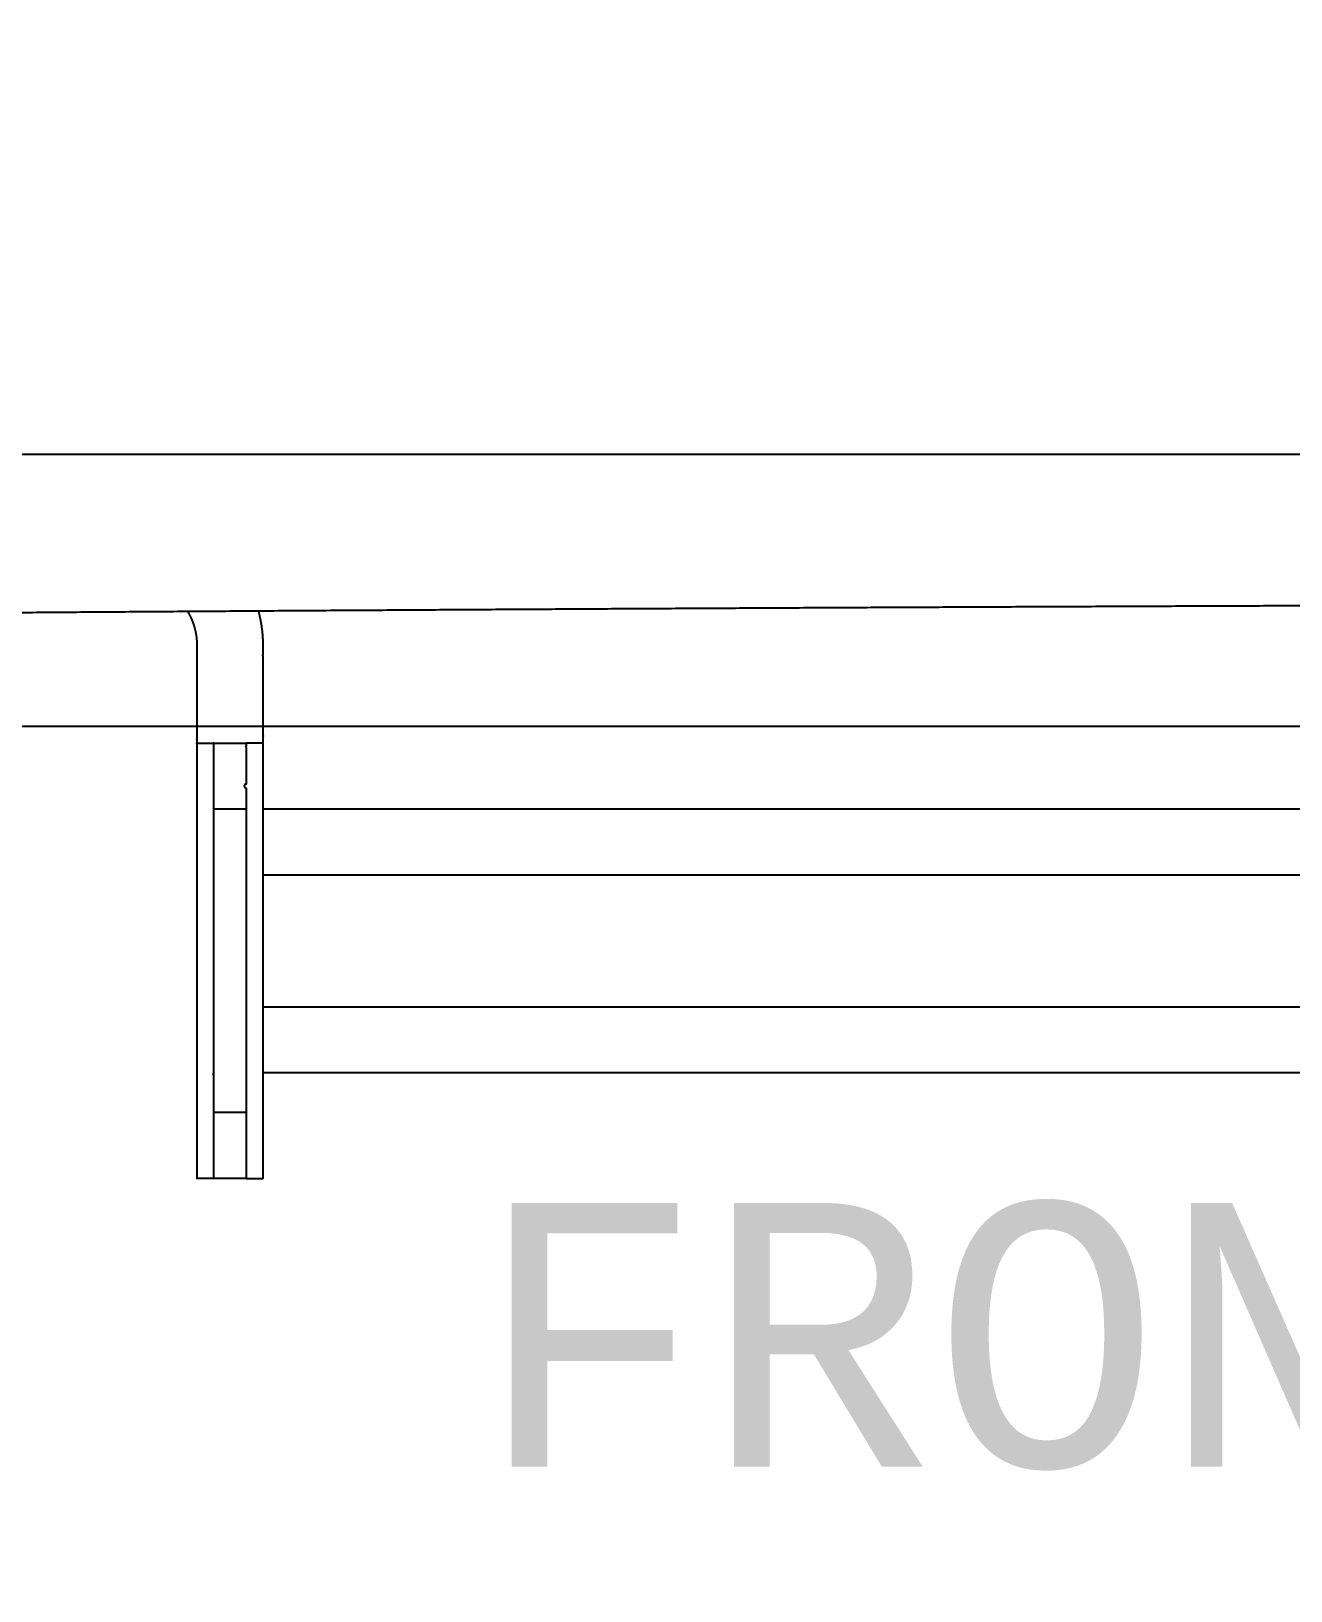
# Model space of a CAD drawing. Extents: x -912 to 8450, y -583 to 4401.
# Drawn here: x 357.6 to 548.5, y 1082 to 1318.5 of the extents above; entities that cross this region are included whole.
import ezdxf

# ---------------------------------------------------------------- set-up
doc = ezdxf.new("R2010")
doc.units = 0
doc.header["$MEASUREMENT"] = 0
doc.layers.get('0').update_dxf_attribs({"linetype": 'CONTINUOUS'})
for name, color, linetype in [('2', 7, 'CONTINUOUS'), ('5', 7, 'CONTINUOUS'), ('6', 7, 'CONTINUOUS')]:
    doc.layers.add(name, color=color, linetype=linetype)
doc.styles.get("Standard").update_dxf_attribs({"font": 'monotxt.shx'})
doc.dimstyles.new('DSTYLE1', dxfattribs={"dimtxt": 40, "dimasz": 53.333333, "dimexe": 4, "dimexo": 2, "dimgap": 2, "dimtad": 0, "dimtih": 1, "dimtoh": 1, "dimdec": 0, "dimzin": 3, "dimtxsty": 'STANDARD', "dimcen": 0.09, "dimazin": 3, "dimtp": 1, "dimtm": 1, "dimtfac": 1, "dimtdec": 4, "dimtofl": 0, "dimtmove": 0, "dimatfit": 3, "dimtolj": 1, "dimtzin": 0})

# ---------------------------------------------------------------- blocks, each defined once
blk = doc.blocks.new('_AH1')
at = {"color": 0, "linetype": 'CONTINUOUS'}
for p, q in [((-1, 0.166667), (0, 0)), ((-1, 0.166667), (-1, -0.166667)), ((0, 0), (-1, -0.166667)), ((0, 0), (-1, 0))]:
    blk.add_line(p, q, dxfattribs=at)
blk = doc.blocks.new('*D4')
at = {"layer": '2', "color": 1, "linetype": 'CONTINUOUS'}
for p, q in [((-128.26159, 1321.2013), (-128.26159, 1159.7806)), ((1607.1675, 1321.2013), (1607.1675, 1159.7806)), ((-128.26159, 1213.1139), (586.95656, 1213.1139)), ((1607.1675, 1213.1139), (800.28989, 1213.1139))]:
    blk.add_line(p, q, dxfattribs=at)
at = {"layer": '2', "color": 1, "xscale": 53.333333, "yscale": 53.333333, "zscale": 53.333333, "rotation": 180}
blk.add_blockref('_AH1', (-128.26159, 1213.1139), dxfattribs=at)
at = {"layer": '2', "color": 1, "xscale": 53.333333, "yscale": 53.333333, "zscale": 53.333333}
blk.add_blockref('_AH1', (1607.1675, 1213.1139), dxfattribs=at)
at = {"layer": '2', "color": 1, "linetype": 'CONTINUOUS'}
blk.add_text('1732', height=40, dxfattribs=at).set_placement((613.62323, 1193.1139))

msp = doc.modelspace()

# ---------------------------------------------------------------- linework, layer by layer
at = {"layer": '5', "color": 2, "linetype": 'CONTINUOUS'}
for p, q in [((385.17192, 1210.5401), (390.17192, 1210.5401)), ((382.67192, 1208.04), (382.67192, 1208.04)), ((392.67192, 1208.0401), (392.67192, 1200.5401)), ((392.67192, 1208.04), (392.67192, 1208.04)), ((382.67192, 1200.5401), (382.67192, 1154.5401)), ((390.17192, 1200.5401), (385.17192, 1200.5401)), ((671.13037, 1200.5401), (392.67192, 1200.5401)), ((392.67192, 1200.5401), (392.67192, 1154.5401)), ((671.30199, 1190.5401), (392.67192, 1190.5401)), ((671.14812, 1170.5401), (392.67192, 1170.5401)), ((665.99902, 1160.5401), (392.67192, 1160.5401)), ((390.17192, 1154.5401), (385.17192, 1154.5401)), ((392.67192, 1154.5401), (392.67192, 1147.0401)), ((382.67192, 1147.0401), (382.67192, 1147.0401)), ((392.67192, 1147.0401), (392.67192, 1147.0401)), ((390.17192, 1144.5401), (385.17192, 1144.5401))]:
    msp.add_line(p, q, dxfattribs=at)
at = {"layer": '5', "color": 30, "linetype": 'CONTINUOUS'}
for points in [[(713.46736, 1221.5303, -0.000000273), (712.1372, 1221.5303, 0.000000062), (710.80704, 1221.5303, 0.0000010741)], [(716.12767, 1221.5303, 0.0000000683), (714.79751, 1221.5303)], [(819.17192, 1192.4603, -0.0000000761), (819.17192, 1193.7904, 0.0000004621), (819.17192, 1195.1206, -0.0000000987), (819.17192, 1196.4507, -0.00000009), (819.17192, 1197.7809, 0.0000004904), (819.17192, 1199.1111, -0.0000000843), (819.17192, 1200.4412, -0.000001961)], [(715.26063, 1166.5303, -0.0000001138), (716.59079, 1166.5303, 0.0000004941), (717.92094, 1166.5303)], [(795.07009, 1166.5303, -0.0000005286), (796.40025, 1166.5303, 0.0000001217), (797.73041, 1166.5303, 0.0000020859)], [(719.2511, 1166.5303, -0.0000001252), (720.58126, 1166.5303)], [(792.40978, 1166.5303, 0.000000134), (793.73993, 1166.5303)], [(689.17192, 1195.794, -0.0000001823), (689.17192, 1194.4638, 0.0000005179), (689.17192, 1193.1337, 0.0000002927), (689.17192, 1191.8035, -0.000000188), (689.17192, 1190.4734, -0.0000010464)], [(709.4769, 1221.5303, -0.000000248), (708.14673, 1221.5303, -0.000004242)], [(689.17191, 1189.1432, 0.0000002714), (689.17192, 1187.8131, 0.0000041021)], [(689.17192, 1198.4543, 0.0000004732), (689.17192, 1197.1241, -0.0000019868)], [(712.60031, 1166.5303, 0.0000004488), (713.93047, 1166.5303, -0.00000195)]]:
    msp.add_lwpolyline(points, format="xyb", dxfattribs=at)
at = {"layer": '5', "color": 3, "linetype": 'CONTINUOUS'}
for points in [[(711.672, 1156.3063, 0.0000000606), (711.672, 1155.8928, -0.0000002409)], [(711.672, 1155.1019, -0.0000000649), (711.672, 1154.726)], [(392.00186, 1230.5407), (392.03515, 1230.4137, -0.0016209684), (392.06757, 1230.2866, -0.0016286938), (392.0991, 1230.1595, -0.001630687), (392.12977, 1230.0324, -0.0016258739), (392.15954, 1229.9052, -0.0016234419), (392.18847, 1229.7781, -0.001621168), (392.21651, 1229.6509, -0.0016196316), (392.2437, 1229.5237, -0.001616964), (392.27002, 1229.3965, -0.0016153646), (392.2955, 1229.2693, -0.0016130182), (392.3201, 1229.142, -0.0016115793), (392.34387, 1229.0148, -0.0016093607), (392.36677, 1228.8876, -0.0016080133), (392.38885, 1228.7603, -0.0016059578), (392.41006, 1228.6331, -0.0016047081), (392.43045, 1228.5058, -0.0016027966), (392.44998, 1228.3785, -0.0016016348), (392.46869, 1228.2513, -0.0015998643), (392.48655, 1228.124, -0.0015987862), (392.5036, 1227.9967, -0.0015971522), (392.51979, 1227.8694, -0.001596156), (392.53518, 1227.7421, -0.0015946589), (392.54972, 1227.6148, -0.001593741), (392.56345, 1227.4875, -0.001592374), (392.57635, 1227.3603, -0.001591546), (392.58844, 1227.233, -0.0015903412), (392.59969, 1227.1057, -0.0015895676), (392.61014, 1226.9783, -0.0015884138), (392.61975, 1226.851, -0.0015878523), (392.62856, 1226.7237, -0.00158721), (392.63655, 1226.5964, -0.0015862722), (392.64373, 1226.4691, -0.001584382), (392.65008, 1226.3418, -0.0015854019), (392.65564, 1226.2145, -0.0015891688), (392.66037, 1226.0872, -0.0015830936), (392.6643, 1225.9598, -0.0015656667), (392.66742, 1225.8325, -0.001587838), (392.66972, 1225.7052, -0.0016538466), (392.67117, 1225.5778, -0.0015666756), (392.67189, 1225.4505, -0.0013087027), (392.67203, 1225.3234, -0.0008532496), (392.67194, 1225.1964, -0.0000770347), (392.67191, 1225.0695, 0.0001888609), (392.67194, 1224.9425, 0.0000110139), (392.67194, 1224.8155, -0.0000478582), (392.67194, 1224.6885, -0.0000027911), (392.67194, 1224.5615, 0.0000121281), (392.67194, 1224.4345, 0.0000007073), (392.67194, 1224.3075, -0.0000030734), (392.67194, 1224.1805, -0.0000001792), (392.67194, 1224.0535, 0.0000007789), (392.67194, 1223.9265, 1), (392.67194, 1223.7995, -0.0000001973), (392.67194, 1223.6726), (392.67194, 1223.5456, 0.00000005), (392.67194, 1223.4186), (392.67194, 1223.2916), (392.67194, 1223.1646), (392.67194, 1223.0376), (392.67194, 1222.9106), (392.67194, 1222.7836), (392.67194, 1222.6566), (392.67194, 1222.5296), (392.67194, 1222.4026), (392.67194, 1222.2757), (392.67194, 1222.1487), (392.67194, 1222.0217), (392.67194, 1221.8947), (392.67194, 1221.7677), (392.67194, 1221.6407), (392.67194, 1221.5137), (392.67194, 1221.3867), (392.67194, 1221.2597), (392.67194, 1221.1327), (392.67194, 1221.0057), (392.67194, 1220.8787), (392.67194, 1220.7518), (392.67194, 1220.6248), (392.67194, 1220.4978), (392.67194, 1220.3708), (392.67194, 1220.2438), (392.67194, 1220.1168), (392.67194, 1219.9898), (392.67194, 1219.8628), (392.67194, 1219.7358), (392.67194, 1219.6088), (392.67194, 1219.4818), (392.67194, 1219.3549), (392.67194, 1219.2279), (392.67194, 1219.1009), (392.67194, 1218.9739), (392.67194, 1218.8469), (392.67194, 1218.7199), (392.67194, 1218.5929), (392.67194, 1218.4659), (392.67194, 1218.3389), (392.67194, 1218.2119), (392.67194, 1218.0849), (392.67194, 1217.958), (392.67194, 1217.831), (392.67194, 1217.704), (392.67194, 1217.577), (392.67194, 1217.45), (392.67194, 1217.323), (392.67194, 1217.196), (392.67194, 1217.069), (392.67194, 1216.942), (392.67193, 1216.815), (392.67193, 1216.688), (392.67193, 1216.5611), (392.67193, 1216.4341), (392.67193, 1216.3071), (392.67193, 1216.1801), (392.67193, 1216.0531), (392.67193, 1215.9261), (392.67193, 1215.7991), (392.67193, 1215.6721), (392.67193, 1215.5451), (392.67193, 1215.4181), (392.67193, 1215.2911), (392.67193, 1215.1642), (392.67193, 1215.0372), (392.67193, 1214.9102), (392.67193, 1214.7832), (392.67193, 1214.6562), (392.67193, 1214.5292), (392.67193, 1214.4022), (392.67193, 1214.2752), (392.67193, 1214.1482), (392.67193, 1214.0212), (392.67193, 1213.8942), (392.67193, 1213.7672), (392.67193, 1213.6403), (392.67193, 1213.5133), (392.67193, 1213.3863), (392.67193, 1213.2593), (392.67193, 1213.1323), (392.67193, 1213.0053), (392.67193, 1212.8783), (392.67193, 1212.7513), (392.67193, 1212.6245), (392.67193, 1212.4973), (392.67193, 1212.3698), (392.67193, 1212.2438), (392.67193, 1212.1213), (392.67193, 1212.0028), (392.67193, 1211.8892), (392.67193, 1211.78), (392.67193, 1211.6755, -1), (392.67193, 1211.5754), (392.67193, 1211.48), (392.67193, 1211.389), (392.67193, 1211.3028), (392.67193, 1211.2211), (392.67193, 1211.144), (392.67193, 1211.0715), (392.67193, 1211.0037), (392.67193, 1210.9404), (392.67193, 1210.8818, -1), (392.67193, 1210.8278), (392.67193, 1210.7784), (392.67193, 1210.7337), (392.67193, 1210.6936), (392.67193, 1210.6581), (392.67193, 1210.6274, -0.0000000609), (392.67193, 1210.6011, -0.0000000842), (392.67193, 1210.5797, -0.000000125), (392.67193, 1210.5627, -0.0000001961), (392.67193, 1210.5503, -0.000000383), (392.67193, 1210.5428, -0.0000011047), (392.67193, 1210.54, -0.0000071834), (392.67193, 1210.5397, -0.0021929773), (392.67193, 1210.5397, 0.0073953834), (392.67193, 1210.5397, 0.000191966), (392.67193, 1210.5397), (392.67193, 1210.5397, -0.000263082), (392.67193, 1210.5397, 0.0051690352), (392.67193, 1210.5397, 0.002723925), (392.67193, 1210.5397, -0.0036678972), (392.67193, 1210.5397, -0.0001230531), (392.67193, 1210.5397, 0.000642171), (392.67193, 1210.5397, 0.0000427829), (392.67193, 1210.5397, -0.0001766534), (392.67193, 1210.5397, -0.0000099591), (392.67193, 1210.5397, 0.0000438202), (392.67193, 1210.5397, 0.0000025542), (392.67193, 1210.5397, -0.0000111897), (392.67193, 1210.5397, -0.000000624), (392.67193, 1210.5397, 0.0000028512), (392.67193, 1210.5397, 0.0000001634), (392.67193, 1210.5397, -0.0000007142), (392.67193, 1210.5397, -0.0000000664), (392.67193, 1210.5397, 0.0000001556), (392.67193, 1210.5397, 0.99999998), (392.67193, 1210.5397), (392.67193, 1210.5397), (392.67193, 1210.5397), (392.67193, 1210.5397), (392.67193, 1210.5397, 0.0000000716), (392.67193, 1210.5397), (392.67193, 1210.5398), (392.67193, 1210.5398, 0.99999998), (392.67193, 1210.5398), (392.67193, 1210.5398), (392.67193, 1210.5398), (392.67193, 1210.5398, 0.99999997), (392.67193, 1210.5398), (392.67193, 1210.5398, 0.99999998), (392.67193, 1210.5398), (392.67193, 1210.5398), (392.67193, 1210.5398), (392.67193, 1210.5398), (392.67193, 1210.5398, 0.99999997), (392.67193, 1210.5398), (392.67193, 1210.5398), (392.67193, 1210.5398, 0.99999998), (392.67193, 1210.5398, -0.99999997), (392.67193, 1210.5398), (392.67193, 1210.5398), (392.67193, 1210.5398, -1), (392.67193, 1210.5398), (392.67193, 1210.5398), (392.67193, 1210.5398), (392.67193, 1210.5398, 0.99999998), (392.67193, 1210.5398), (392.67193, 1210.5398), (392.67193, 1210.5398), (392.67193, 1210.5398, 0.99999998), (392.67193, 1210.5398), (392.67193, 1210.5398, 0.99999998), (392.67193, 1210.5398), (392.67193, 1210.5398), (392.67193, 1210.5398), (392.67193, 1210.5398), (392.67193, 1210.5398), (392.67193, 1210.5398, 0.99999998), (392.67193, 1210.5398), (392.67193, 1210.5398), (392.67193, 1210.5398), (392.67193, 1210.5398, 0.99999998), (392.67193, 1210.5398), (392.67193, 1210.5398, 0.99999998), (392.67193, 1210.5398), (392.67193, 1210.5399), (392.67193, 1210.5399), (392.67193, 1210.5399, 0.99999998), (392.67193, 1210.5399), (392.67193, 1210.5399), (392.67193, 1210.5399), (392.67193, 1210.5399), (392.67193, 1210.5399, 0.99999998), (392.67193, 1210.5399, -0.0000000511), (392.67193, 1210.5399, 1), (392.67193, 1210.5399), (392.67193, 1210.5399, 1), (392.67193, 1210.5399, 0.99999998), (392.67193, 1210.5399, -0.0000000737), (392.67193, 1210.5399, 1), (392.67193, 1210.5399), (392.67193, 1210.5399), (392.67193, 1210.5399), (392.67193, 1210.5399), (392.67193, 1210.5399), (392.67193, 1210.5399, 0.99999998), (392.67193, 1210.5399), (392.67193, 1210.5399, -0.99999997), (392.67193, 1210.5399), (392.67193, 1210.5399), (392.67193, 1210.5399, 1), (392.67193, 1210.5399, 0.0000000981), (392.67193, 1210.5399), (392.67193, 1210.5399, -0.0000001451), (392.67193, 1210.5399, 0.99999997), (392.67193, 1210.5399, 0.0000004439), (392.67193, 1210.5399, -0.0000001207), (392.67193, 1210.5399, -0.0000017426), (392.67193, 1210.5399, 0.0000004172), (392.67193, 1210.5399, 0.0000069479), (392.67193, 1210.5399, -0.0000016423), (392.67193, 1210.5399, -0.0000275644), (392.67193, 1210.5399, 0.0000063548), (392.67193, 1210.5399, 0.000108774), (392.67193, 1210.5399, -0.000024987), (392.67193, 1210.5399, -0.0004291507), (392.67193, 1210.5399, 0.00009877), (392.67193, 1210.5399, 0.0016933422), (392.67193, 1210.54, -0.0003896157), (392.67193, 1210.54, -0.006684236), (392.67193, 1210.54, 0.0015386332), (392.67193, 1210.54, 0.026319521), (392.67193, 1210.54, -0.0059709898), (392.67193, 1210.54, -0.10332954), (392.67193, 1210.54, 0.020557953), (392.67193, 1210.54, 0.34913039), (392.67192, 1210.54, -0.024116506), (392.67193, 1210.54, -0.70533222), (392.67194, 1210.54, 0.0082852436), (392.67193, 1210.54, 0.6922927), (392.67186, 1210.54, -0.0021271429), (392.67193, 1210.54, -0.39041756), (392.67217, 1210.54, 0.0005408841), (392.67193, 1210.54, 0.11422889), (392.67098, 1210.54, -0.0001370091), (392.67193, 1210.54, -0.029526875), (392.67281, 1210.54), (392.6482, 1210.54, 0.0000527094), (392.57111, 1210.54, 0.0000057796), (392.44477, 1210.54, 0.0000018206), (392.27454, 1210.54, 0.0000008721), (392.0705, 1210.54, 0.0000005281), (391.84042, 1210.54, 0.0000003089), (391.59472, 1210.54, 0.0000001042), (391.34261, 1210.54), (391.09334, 1210.54, -0.0000001898), (390.85642, 1210.54, -0.0000002842), (390.64065, 1210.54, -0.0000003513), (390.45685, 1210.54, -0.0000005983), (390.31387, 1210.54, -0.00000136), (390.22153, 1210.54, -0.0000035081), (390.17446, 1210.54, -0.0000123583), (390.16558, 1210.54, -0.0006141962), (390.17192, 1210.54, -0.0000382908), (390.17361, 1210.54, 0.016621293), (390.17192, 1210.54, 0.000077077), (390.1715, 1210.54, -0.065089796), (390.17192, 1210.54, -0.000305239), (390.17203, 1210.54, 0.24442294), (390.17192, 1210.54, 0.0011869434), (390.1719, 1210.54, -0.58915419), (390.17192, 1210.54, -0.004916648), (390.17193, 1210.5401, 0.76176541), (390.17192, 1210.5401, 0.013868487), (390.17192, 1210.5401, -0.49395426), (390.17192, 1210.5401, -0.047015536), (390.17192, 1210.5401, 0.21283517), (390.17192, 1210.5401, -0.014421987), (390.17192, 1210.5401, -0.027992605), (390.17192, 1210.5401), (390.17192, 1210.5401, -0.0088499034), (390.17192, 1210.5401, -0.011772318), (390.17192, 1210.5401, -0.0001702658), (390.17192, 1210.5401), (390.17192, 1210.54, -0.0000514732), (390.17192, 1210.5401, -0.0040579728), (390.17192, 1210.5404, 0.0000063891), (390.17192, 1210.5401, 0.0019735067), (390.17192, 1210.5387, -0.000002036), (390.17192, 1210.5401, -0.0004040689), (390.17192, 1210.5452, 0.000000994), (390.17192, 1210.5378, 0.0000142782), (390.17192, 1210.4986, 0.0000003306), (390.17192, 1210.4187, 0.0000001124), (390.17192, 1210.2898), (390.17192, 1210.1143, 1), (390.17192, 1209.8921), (390.17192, 1209.6266), (390.17192, 1209.3174), (390.17192, 1208.9685), (390.17192, 1208.5814), (390.17192, 1208.162), (390.17192, 1207.7125), (390.17192, 1207.232), (390.17192, 1206.7162), (390.17192, 1206.1681), (390.17192, 1205.5891), (390.17192, 1204.9841), (390.17192, 1204.3563, 1), (390.17192, 1203.7106), (390.17192, 1203.0508), (390.17192, 1202.3833), (390.17192, 1201.7128), (390.17192, 1201.0406), (390.17192, 1200.3665), (390.17192, 1199.6898), (390.17192, 1199.0096), (390.17192, 1198.328), (390.17192, 1197.647), (390.17192, 1196.9663), (390.17192, 1196.2855), (390.17192, 1195.6046), (390.17192, 1194.9237), (390.17192, 1194.2429), (390.17192, 1193.562), (390.17192, 1192.8812), (390.17192, 1192.2003), (390.17192, 1191.5195), (390.17192, 1190.8386), (390.17192, 1190.1577), (390.17192, 1189.4769), (390.17192, 1188.796), (390.17192, 1188.1152), (390.17192, 1187.4343), (390.17192, 1186.7535), (390.17192, 1186.0726), (390.17192, 1185.3917), (390.17192, 1184.7109), (390.17192, 1184.03), (390.17192, 1183.3492), (390.17192, 1182.6683), (390.17192, 1181.9875), (390.17192, 1181.3066), (390.17192, 1180.6257), (390.17192, 1179.9449), (390.17192, 1179.264), (390.17192, 1178.5832), (390.17192, 1177.9023), (390.17192, 1177.2215), (390.17192, 1176.5406), (390.17192, 1175.8597), (390.17192, 1175.1789), (390.17192, 1174.498), (390.17192, 1173.8172), (390.17192, 1173.1363), (390.17192, 1172.4554), (390.17192, 1171.7746), (390.17192, 1171.0937), (390.17192, 1170.4129), (390.17192, 1169.732), (390.17192, 1169.0512), (390.17192, 1168.3703), (390.17192, 1167.6894), (390.17192, 1167.0086), (390.17192, 1166.3277), (390.17192, 1165.6469), (390.17192, 1164.966), (390.17192, 1164.2852), (390.17192, 1163.6043), (390.17192, 1162.9234), (390.17192, 1162.2426), (390.17192, 1161.5617), (390.17192, 1160.8808), (390.17192, 1160.2), (390.17192, 1159.5193), (390.17192, 1158.8383), (390.17192, 1158.157), (390.17192, 1157.4766), (390.17192, 1156.7976), (390.17192, 1156.1149), (390.17192, 1155.4265), (390.17192, 1154.7532), (390.17192, 1154.1135), (390.17192, 1153.4862), (390.17192, 1152.8481), (390.17192, 1152.2018), (390.17192, 1151.5545), (390.17192, 1150.9107), (390.17192, 1150.2748), (390.17192, 1149.6516), (390.17192, 1149.047), (390.17192, 1148.4655), (390.17192, 1147.9128), (390.17192, 1147.3923), (390.17192, 1146.9097), (390.17192, 1146.4667), (390.17192, 1146.0681), (390.17192, 1145.714), (390.17192, 1145.4078), (390.17192, 1145.1483), (390.17192, 1144.9376), (390.17192, 1144.7722), (390.17192, 1144.6524), (390.17192, 1144.5773, 0.000000096), (390.17192, 1144.5465, 0.0000004873), (390.17192, 1144.5401, 0.0000050659), (390.17192, 1144.5396, 0.0010709941), (390.17192, 1144.5401, 0.0000056231), (390.17192, 1144.5402, -0.0088355122), (390.17192, 1144.5401, -0.0000210701), (390.17192, 1144.5401, 0.0063981953), (390.17192, 1144.5401, 0.0001024949), (390.17192, 1144.5401), (390.17192, 1144.5401, -0.000188036), (390.17192, 1144.5401, 0.0063583196), (390.17192, 1144.5401, 0.069720427), (390.17192, 1144.5401, -0.0073641072), (390.17192, 1144.5401, 0.0008344646), (390.17192, 1144.5401, 0.0009925138), (390.17192, 1144.5401, -0.0051514546), (390.17192, 1144.5401, 0.0011368836), (390.17192, 1144.5401, 0.019065229), (390.17192, 1144.5401, -0.0040617109), (390.17192, 1144.5401, -0.076581303), (390.17192, 1144.54, 0.016468975), (390.17192, 1144.54, 0.27337176), (390.17193, 1144.54, -0.026702117), (390.17192, 1144.54, -0.6472), (390.17191, 1144.54, 0.011091479), (390.17192, 1144.54, 0.72236813), (390.17197, 1144.54, -0.0028867624), (390.17192, 1144.54, -0.47874695), (390.17175, 1144.54, 0.0007356121), (390.17192, 1144.54, 0.1532705), (390.17765, 1144.54, 0.0004659998), (390.21366, 1144.54, 0.0000235619), (390.30547, 1144.54, 0.000003979), (390.44646, 1144.54, 0.0000013242), (390.62811, 1144.54, 0.0000006689), (390.84011, 1144.54, 0.0000004403), (391.07508, 1144.54, 0.0000002629), (391.32419, 1144.54, 0.0000000669), (391.57878, 1144.54), (391.82495, 1144.54), (392.05093, 1144.54, -0.000000286), (392.26371, 1144.54, -0.0000010568), (392.47101, 1144.54, -0.0000013322), (392.67193, 1144.54, -0.0000012169)]]:
    msp.add_lwpolyline(points, format="xyb", dxfattribs=at)
at = {"layer": '5', "color": 4, "linetype": 'CONTINUOUS'}
for points, knots in [([(-22.696688, 1254.3606), (11.621315, 1254.3615), (46.026474, 1254.3635), (80.549585, 1254.3636), (128.68844, 1254.3648), (177.74265, 1254.3655), (191.33037, 1254.3656), (225.12047, 1254.3658), (258.9694, 1254.3657), (279.15948, 1254.3657), (367.57692, 1254.3656), (456.08482, 1254.3657), (524.40199, 1254.3657), (592.74211, 1254.3657), (661.09237, 1254.3657)], [0, 0, 0, 0, 0, 0, 0.25982571, 0.25982571, 0.25982571, 0.3587058, 0.3587058, 0.3587058, 0.50527002, 0.50527002, 0.50527002, 1, 1, 1, 1, 1, 1]), ([(-21.854545, 1229.781), (-21.789793, 1229.1774), (-21.421762, 1228.607), (-20.792301, 1228.1912), (-19.967471, 1228.5981), (-19.242976, 1228.3348), (-19.125898, 1228.2043), (-19.011629, 1227.8157), (-19.11085, 1227.3819), (-19.044512, 1227.1905), (-19.222413, 1226.708), (-19.037672, 1226.3822), (-18.823449, 1226.3936), (-8.396616, 1225.9149), (2.04021, 1225.7009), (12.330461, 1225.427), (32.920335, 1225.036), (53.527937, 1224.7467), (84.448987, 1224.3565), (115.40335, 1224.0974), (146.38602, 1223.9116), (179.73069, 1223.8436), (213.10465, 1223.934), (225.79681, 1223.9752), (239.72114, 1224.0129), (253.64997, 1224.0502), (254.90241, 1224.3975), (257.45795, 1225.9052), (260.01222, 1227.4154), (261.43776, 1228.4531), (263.77157, 1229.3682), (266.22708, 1229.624), (266.95274, 1229.6522), (344.90816, 1230.3593), (423.0025, 1230.9019), (500.47051, 1231.3032), (578.00264, 1231.5713), (655.56251, 1231.7064)], [0, 0, 0, 0, 0, 0, 0.0044381779, 0.0044381779, 0.0044381779, 0.0055606724, 0.0055606724, 0.0055606724, 0.0073848737, 0.0073848737, 0.0073848737, 0.0084872672, 0.0084872672, 0.0084872672, 0.084517114, 0.084517114, 0.084517114, 0.16054696, 0.16054696, 0.31260666, 0.31260666, 0.31260666, 0.40587625, 0.40587625, 0.40587625, 0.4148983, 0.4148983, 0.4148983, 0.42763978, 0.42763978, 0.42763978, 0.43296598, 0.43296598, 0.43296598, 1, 1, 1, 1, 1, 1])]:
    msp.add_open_spline(points, degree=5, knots=knots, dxfattribs=at)
at = {"layer": '5', "color": 3, "linetype": 'CONTINUOUS'}
msp.add_open_spline([(381.23471, 1230.5721), (381.39377, 1230.3084), (381.52687, 1230.0648), (381.64039, 1229.8399), (381.90799, 1229.2706), (382.08707, 1228.7967), (382.18153, 1228.5194), (382.35458, 1227.953), (382.49347, 1227.3319), (382.55979, 1226.9731), (382.63289, 1226.4556), (382.6652, 1225.8042), (382.66897, 1225.6767), (382.67311, 1225.4116), (382.67253, 1225.1289), (382.67194, 1224.9842), (382.67194, 1222.9603), (382.67194, 1220.4028), (382.67194, 1217.8063), (382.67193, 1214.9701), (382.67193, 1212.3992), (382.67193, 1212.1809), (382.67193, 1211.5266), (382.67193, 1211.0497), (382.67193, 1210.8032), (382.67193, 1210.5818), (382.67193, 1210.5327), (382.67193, 1210.5397), (382.67193, 1210.5397), (382.67193, 1210.5398), (382.67193, 1210.5399), (382.67193, 1210.5399), (382.67193, 1210.54), (382.66483, 1210.54), (382.70895, 1210.54), (382.88626, 1210.54), (383.06194, 1210.54), (383.40689, 1210.54), (383.80014, 1210.54), (383.95666, 1210.54), (384.37095, 1210.54), (384.74342, 1210.54), (384.93997, 1210.54), (385.13275, 1210.54), (385.17902, 1210.54), (385.17192, 1210.54), (385.17192, 1210.54), (385.17192, 1210.5401), (385.17192, 1210.5401), (385.17192, 1210.5401), (385.17192, 1210.5401), (385.17192, 1210.5471), (385.17192, 1210.4744), (385.17192, 1210.0254), (385.17192, 1209.4221), (385.17192, 1207.7853), (385.17192, 1205.452), (385.17192, 1204.1518), (385.17192, 1202.4454), (385.17192, 1200.7075), (385.17192, 1200.373), (385.17192, 1191.173), (385.17192, 1181.973), (385.17192, 1173.1073), (385.17192, 1163.9073), (385.17192, 1154.7073), (385.17192, 1154.3728), (385.17192, 1152.6349), (385.17192, 1150.9285), (385.17192, 1149.6283), (385.17192, 1147.2949), (385.17192, 1145.6581), (385.17192, 1145.0548), (385.17192, 1144.6058), (385.17192, 1144.5331), (385.17192, 1144.5401), (385.17192, 1144.5401), (385.17192, 1144.5401), (385.17192, 1144.5401), (385.17192, 1144.54), (385.17192, 1144.54), (385.17902, 1144.54), (385.13275, 1144.54), (384.93996, 1144.54), (384.74341, 1144.54), (384.37093, 1144.54), (383.95663, 1144.54), (383.80011, 1144.54), (383.40687, 1144.54), (383.06193, 1144.54), (382.88626, 1144.54), (382.73736, 1144.54), (382.68239, 1144.54), (382.67627, 1144.54), (382.67321, 1144.54), (382.6719, 1144.54)], degree=5, knots=[0, 0, 0, 0, 0, 0, 0.0305296, 0.0305296, 0.0305296, 0.083116682, 0.083116682, 0.083116682, 0.13976283, 0.13976283, 0.13976283, 0.15280454, 0.15280454, 0.15280454, 0.16584626, 0.16584626, 0.16584626, 0.33233989, 0.33233989, 0.33233989, 0.34742305, 0.34742305, 0.34742305, 0.38276904, 0.38276904, 0.38276904, 0.39683037, 0.39683037, 0.39683037, 0.63033454, 0.63033454, 0.63033454, 0.63442393, 0.63442393, 0.63442393, 0.64309219, 0.64309219, 0.64309219, 0.64865532, 0.64865532, 0.64865532, 0.65794525, 0.65794525, 0.65794525, 0.66203484, 0.66203484, 0.66203484, 0.71097887, 0.71097887, 0.71097887, 0.71542599, 0.71542599, 0.71542599, 0.73409883, 0.73409883, 0.73409883, 0.752772, 0.752772, 0.752772, 0.75721847, 0.75721847, 0.75721847, 0.87516058, 0.87516058, 0.87516058, 0.87960706, 0.87960706, 0.87960706, 0.89828023, 0.89828023, 0.89828023, 0.91695307, 0.91695307, 0.91695307, 0.92140019, 0.92140019, 0.92140019, 0.9703442, 0.9703442, 0.9703442, 0.97443382, 0.97443382, 0.97443382, 0.98372394, 0.98372394, 0.98372394, 0.98928706, 0.98928706, 0.98928706, 0.99795513, 0.99795513, 0.99795513, 1, 1, 1, 1, 1, 1], dxfattribs=at)
at = {"layer": '5', "color": 2, "linetype": 'CONTINUOUS'}
for points in [[(382.67193, 1210.54), (382.67193, 1210.54), (382.67192, 1210.3832), (382.67192, 1210.062), (382.67192, 1209.2895), (382.67192, 1208.5173), (382.67192, 1208.1966), (382.67192, 1208.04), (382.67193, 1208.04)], [(382.67193, 1147.04), (382.67192, 1147.04), (382.67192, 1146.8832), (382.67192, 1146.562), (382.67192, 1145.7895), (382.67192, 1145.0173), (382.67192, 1144.6966), (382.67192, 1144.54), (382.67193, 1144.54)]]:
    msp.add_open_spline(points, degree=5, knots=[0, 0, 0, 0, 0, 0, 0.50017873, 0.50017873, 0.50017873, 1, 1, 1, 1, 1, 1], dxfattribs=at)
for points in [[(392.67193, 1210.54), (392.67192, 1210.54), (392.67192, 1209.915), (392.67192, 1208.665), (392.67192, 1208.04), (392.67193, 1208.04)], [(382.67192, 1208.0401), (382.67192, 1208.0401), (382.67192, 1207.1175), (382.67192, 1205.2547), (382.67192, 1202.8963), (382.67192, 1200.5401)], [(382.67192, 1154.5401), (382.67192, 1152.1839), (382.67192, 1149.8255), (382.67192, 1147.9627), (382.67192, 1147.0401), (382.67192, 1147.0401)], [(392.67193, 1147.04), (392.67192, 1147.04), (392.67192, 1146.415), (392.67192, 1145.165), (392.67192, 1144.54), (392.67193, 1144.54)]]:
    msp.add_open_spline(points, degree=5, dxfattribs=at)
at = {"layer": '6', "color": 3, "linetype": 'CONTINUOUS'}
for points in [[(783.94842, 1743.7872, 0.0000002303), (782.49968, 1743.7872, -0.000000053), (781.05094, 1743.7872, -0.0000009089), (779.6022, 1743.7872, 0.0000002091), (778.15347, 1743.7872, 0.0000035866)], [(783.94842, 1742.9872, 0.0000002303), (782.49968, 1742.9872, -0.000000053), (781.05094, 1742.9872, -0.0000009089), (779.6022, 1742.9872, 0.0000002091), (778.15347, 1742.9872, 0.0000035866)], [(786.84589, 1743.7872, 0.0000000583), (785.39715, 1743.7872)], [(786.84589, 1742.9872, 0.0000000583), (785.39715, 1742.9872)], [(221.17893, 1743.7872, -0.0000000728), (219.73019, 1743.7872, 0.0000003162), (218.28146, 1743.7872)], [(221.17893, 1742.9872, -0.0000000728), (219.73019, 1742.9872, 0.0000003162), (218.28146, 1742.9872)], [(216.83272, 1743.7872, -0.0000000801), (215.38398, 1743.7872)], [(216.83272, 1742.9872, -0.0000000801), (215.38398, 1742.9872)], [(475.84095, 1743.7872, 0.000000395), (474.39222, 1743.7872, -0.0000000909), (472.94348, 1743.7872, -0.0000015586)], [(475.84095, 1742.9872, 0.000000395), (474.39222, 1742.9872, -0.0000000909), (472.94348, 1742.9872, -0.0000015586)], [(478.73843, 1743.7872, -0.0000001), (477.28969, 1743.7872)], [(478.73843, 1742.9872, -0.0000001), (477.28969, 1742.9872)], [(378.93341, 1743.7872, 0.000000101), (377.48468, 1743.7872, -0.0000004386)], [(378.93341, 1742.9872, 0.000000101), (377.48468, 1742.9872, -0.0000004386)], [(374.5872, 1743.7872, 0.0000001111), (373.13847, 1743.7872, 1)], [(374.5872, 1742.9872, 0.0000001111), (373.13847, 1742.9872)], [(824.51305, 1743.7872, -0.0000001471), (823.06431, 1743.7872, 0.0000006394), (821.61558, 1743.7872)], [(824.51305, 1742.9872, -0.0000001471), (823.06431, 1742.9872, 0.0000006394), (821.61558, 1742.9872)], [(820.16684, 1743.7872, -0.000000162), (818.7181, 1743.7872)], [(820.16684, 1742.9872, -0.000000162), (818.7181, 1742.9872)], [(316.63772, 1743.7872, 0.0000001724), (315.18899, 1743.7872, 0.0000029577)], [(316.63772, 1742.9872, 0.0000001724), (315.18899, 1742.9872, 0.0000029577)], [(507.71317, 1743.7872, -0.0000001746), (506.26443, 1743.7872, 0.0000007587)], [(507.71317, 1742.9872, -0.0000001746), (506.26443, 1742.9872, 0.0000007587)], [(320.98393, 1743.7872, 0.00000019), (319.5352, 1743.7872)], [(320.98393, 1742.9872, 0.00000019), (319.5352, 1742.9872)], [(503.36696, 1743.7872, -0.0000001922), (501.91822, 1743.7872, -1)], [(503.36696, 1742.9872, -0.0000001922), (501.91822, 1742.9872)]]:
    msp.add_lwpolyline(points, format="xyb", dxfattribs=at)

# ---------------------------------------------------------------- texts
at = {"layer": '2', "color": 1, "linetype": 'CONTINUOUS'}
msp.add_text('FRONT TRACK WIDTH', height=40, dxfattribs=at).set_placement((424.93468, 1100.8262))

# ---------------------------------------------------------------- dimensions: what is measured, and where the dimension line sits
dim = msp.add_linear_dim(base=(-128.26159, 1213.1139), p1=(1607.1675, 1347.8679), p2=(-128.26159, 1347.8679), text='1732', dimstyle='DSTYLE1', override={"dimblk": '_AH1', "dimsah": 0}, dxfattribs=at)
dim.commit()
dim.dimension.update_dxf_attribs({"geometry": '*D4', "text_midpoint": (693.62323, 1213.1139), "dimtype": 128})

doc.saveas('drawing.dxf')
